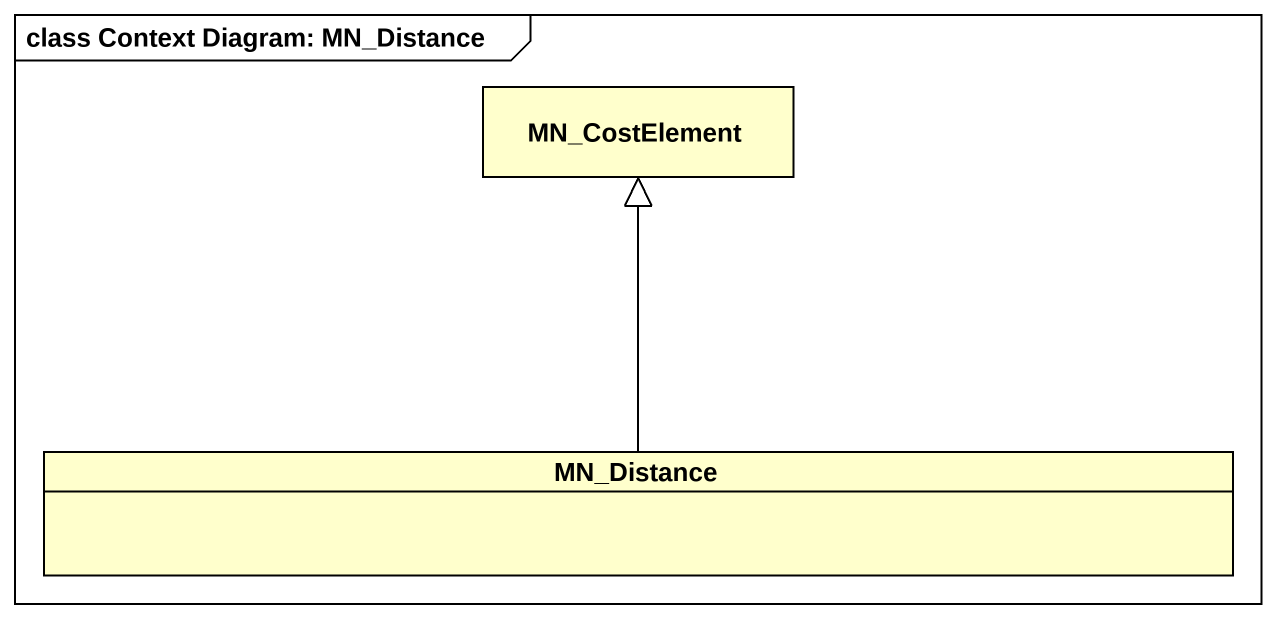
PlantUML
@startuml
mainframe class Context Diagram: MN_Distance
hide circle
hide empty members
class MN_CostElement
class MN_Distance
MN_Distance -up-|> MN_CostElement
@enduml
